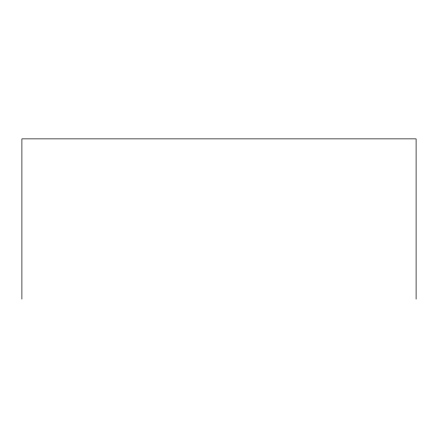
<?xml version="1.0" encoding="UTF-8"?>
<svg xmlns="http://www.w3.org/2000/svg" width="438" height="438" viewBox="0 0 438 438"><rect width="100%" height="100%" fill="white"/><g stroke="black" fill="none" stroke-linecap="round" stroke-linejoin="round"><path stroke-width="0.66" d="M416.1 299.127L416.1 138.873L21.9 138.873L21.9 299.127"/></g></svg>
